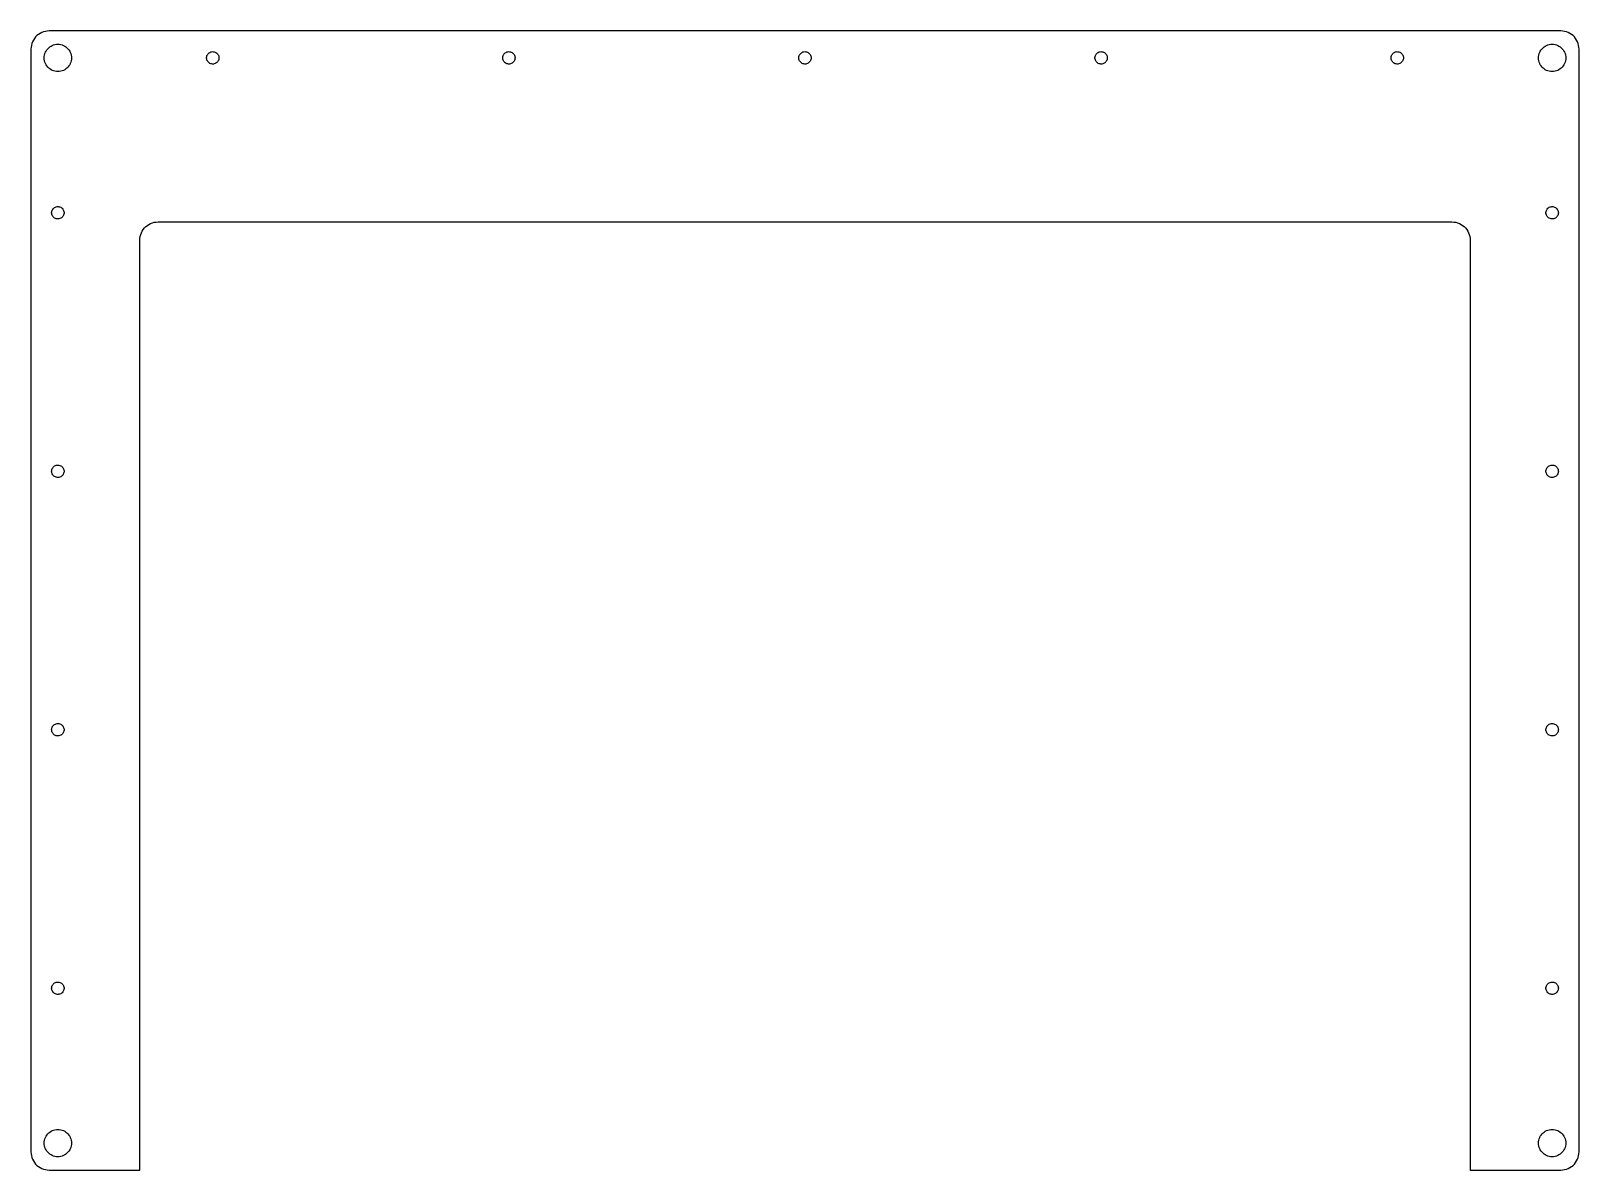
# Model space of a CAD drawing. Header units: metres. Extents: x -212 to 212, y -156 to 156.
import ezdxf

# ---------------------------------------------------------------- set-up
doc = ezdxf.new("R2010")
doc.units = ezdxf.units.M

msp = doc.modelspace()

# ---------------------------------------------------------------- linework, layer by layer
for p, q in [((-211.943, 153.259), (-212.13, 152.77)), ((-211.705, 153.725), (-211.943, 153.259)), ((-211.42, 154.164), (-211.705, 153.725)), ((-211.091, 154.571), (-211.42, 154.164)), ((-210.721, 154.941), (-211.091, 154.571)), ((-210.314, 155.27), (-210.721, 154.941)), ((-209.875, 155.555), (-210.314, 155.27)), ((-209.409, 155.793), (-209.875, 155.555)), ((-208.92, 155.98), (-209.409, 155.793)), ((-208.415, 156.116), (-208.92, 155.98)), ((-207.898, 156.198), (-208.415, 156.116)), ((-207.375, 156.225), (-207.898, 156.198)), ((207.375, 156.225), (-207.375, 156.225)), ((207.898, 156.198), (207.375, 156.225)), ((208.415, 156.116), (207.898, 156.198)), ((208.92, 155.98), (208.415, 156.116)), ((209.409, 155.793), (208.92, 155.98)), ((209.875, 155.555), (209.409, 155.793)), ((210.314, 155.27), (209.875, 155.555)), ((210.721, 154.941), (210.314, 155.27)), ((211.091, 154.571), (210.721, 154.941)), ((211.42, 154.164), (211.091, 154.571)), ((211.705, 153.725), (211.42, 154.164)), ((211.943, 153.259), (211.705, 153.725)), ((212.13, 152.77), (211.943, 153.259)), ((-212.348, 151.748), (-212.375, 151.225)), ((-212.375, 151.225), (-212.375, -151.225)), ((-212.266, 152.265), (-212.348, 151.748)), ((-212.13, 152.77), (-212.266, 152.265)), ((-208.75, 148.85), (-208.729, 149.242)), ((-208.729, 148.458), (-208.75, 148.85)), ((-208.729, 149.242), (-208.668, 149.63)), ((-208.668, 149.63), (-208.566, 150.009)), ((-208.566, 150.009), (-208.426, 150.375)), ((-208.426, 150.375), (-208.248, 150.725)), ((-208.248, 150.725), (-208.034, 151.054)), ((-208.034, 151.054), (-207.787, 151.359)), ((-207.787, 151.359), (-207.509, 151.637)), ((-207.509, 151.637), (-207.204, 151.884)), ((-207.204, 151.884), (-206.875, 152.098)), ((-206.875, 152.098), (-206.525, 152.276)), ((-206.525, 152.276), (-206.159, 152.416)), ((-206.159, 152.416), (-205.78, 152.518)), ((-205.78, 152.518), (-205.392, 152.579)), ((-205.392, 152.579), (-205, 152.6)), ((-205, 152.6), (-204.608, 152.579)), ((-204.608, 152.579), (-204.22, 152.518)), ((-204.22, 152.518), (-203.841, 152.416)), ((-203.841, 152.416), (-203.475, 152.276)), ((-203.475, 152.276), (-203.125, 152.098)), ((-203.125, 152.098), (-202.796, 151.884)), ((-202.796, 151.884), (-202.491, 151.637)), ((-202.491, 151.637), (-202.213, 151.359)), ((-202.213, 151.359), (-201.966, 151.054)), ((-201.966, 151.054), (-201.752, 150.725)), ((-201.752, 150.725), (-201.574, 150.375)), ((-201.574, 150.375), (-201.434, 150.009)), ((-201.434, 150.009), (-201.332, 149.63)), ((-201.332, 149.63), (-201.271, 149.242)), ((-201.271, 149.242), (-201.25, 148.85)), ((-201.25, 148.85), (-201.271, 148.458)), ((-164.195, 148.974), (-164.159, 149.22)), ((-164.195, 148.726), (-164.195, 148.974)), ((-164.159, 148.48), (-164.195, 148.726)), ((-164.159, 149.22), (-164.088, 149.457)), ((-164.088, 149.457), (-163.982, 149.682)), ((-163.982, 149.682), (-163.846, 149.889)), ((-163.846, 149.889), (-163.68, 150.074)), ((-163.68, 150.074), (-163.489, 150.233)), ((-163.489, 150.233), (-163.277, 150.362)), ((-163.277, 150.362), (-163.049, 150.459)), ((-163.049, 150.459), (-162.809, 150.522)), ((-162.809, 150.522), (-162.562, 150.549)), ((-162.562, 150.549), (-162.314, 150.54)), ((-162.314, 150.54), (-162.07, 150.495)), ((-162.07, 150.495), (-161.835, 150.415)), ((-161.835, 150.415), (-161.614, 150.301)), ((-161.614, 150.301), (-161.413, 150.157)), ((-161.413, 150.157), (-161.234, 149.984)), ((-161.234, 149.984), (-161.082, 149.788)), ((-161.082, 149.788), (-160.961, 149.572)), ((-160.961, 149.572), (-160.872, 149.34)), ((-160.872, 149.34), (-160.818, 149.098)), ((-160.818, 149.098), (-160.8, 148.85)), ((-160.8, 148.85), (-160.818, 148.602)), ((-82.9455, 148.974), (-82.9093, 149.22)), ((-82.9455, 148.726), (-82.9455, 148.974)), ((-82.9093, 148.48), (-82.9455, 148.726)), ((-82.9093, 149.22), (-82.8378, 149.457)), ((-82.8378, 149.457), (-82.7325, 149.682)), ((-82.7325, 149.682), (-82.5955, 149.889)), ((-82.5955, 149.889), (-82.4299, 150.074)), ((-82.4299, 150.074), (-82.2392, 150.233)), ((-82.2392, 150.233), (-82.0273, 150.362)), ((-82.0273, 150.362), (-81.7989, 150.459)), ((-81.7989, 150.459), (-81.5588, 150.522)), ((-81.5588, 150.522), (-81.3121, 150.549)), ((-81.3121, 150.549), (-81.0641, 150.54)), ((-81.0641, 150.54), (-80.82, 150.495)), ((-80.82, 150.495), (-80.5851, 150.415)), ((-80.5851, 150.415), (-80.3644, 150.301)), ((-80.3644, 150.301), (-80.1626, 150.157)), ((-80.1626, 150.157), (-79.9839, 149.984)), ((-79.9839, 149.984), (-79.8322, 149.788)), ((-79.8322, 149.788), (-79.7107, 149.572)), ((-79.7107, 149.572), (-79.6221, 149.34)), ((-79.6221, 149.34), (-79.5681, 149.098)), ((-79.5681, 149.098), (-79.55, 148.85)), ((-79.55, 148.85), (-79.5681, 148.602)), ((-1.69545, 148.974), (-1.65932, 149.22)), ((-1.69545, 148.726), (-1.69545, 148.974)), ((-1.65932, 148.48), (-1.69545, 148.726)), ((-1.65932, 149.22), (-1.58781, 149.457)), ((-1.58781, 149.457), (-1.48248, 149.682)), ((-1.48248, 149.682), (-1.34554, 149.889)), ((-1.34554, 149.889), (-1.17992, 150.074)), ((-1.17992, 150.074), (-0.98915, 150.233)), ((-0.98915, 150.233), (-0.7773, 150.362)), ((-0.7773, 150.362), (-0.54889, 150.459)), ((-0.54889, 150.459), (-0.30878, 150.522)), ((-0.30878, 150.522), (-0.06207, 150.549)), ((-0.06207, 150.549), (0.18593, 150.54)), ((0.18593, 150.54), (0.42998, 150.495)), ((0.42998, 150.495), (0.66487, 150.415)), ((0.66487, 150.415), (0.88559, 150.301)), ((0.88559, 150.301), (1.08743, 150.157)), ((1.08743, 150.157), (1.2661, 149.984)), ((1.2661, 149.984), (1.41779, 149.788)), ((1.41779, 149.788), (1.53926, 149.572)), ((1.53926, 149.572), (1.62791, 149.34)), ((1.62791, 149.34), (1.68187, 149.098)), ((1.68187, 149.098), (1.7, 148.85)), ((1.7, 148.85), (1.68187, 148.602)), ((79.5545, 148.974), (79.5907, 149.22)), ((79.5545, 148.726), (79.5545, 148.974)), ((79.5907, 148.48), (79.5545, 148.726)), ((79.5907, 149.22), (79.6622, 149.457)), ((79.6622, 149.457), (79.7675, 149.682)), ((79.7675, 149.682), (79.9044, 149.889)), ((79.9044, 149.889), (80.0701, 150.074)), ((80.0701, 150.074), (80.2608, 150.233)), ((80.2608, 150.233), (80.4727, 150.362)), ((80.4727, 150.362), (80.7011, 150.459)), ((80.7011, 150.459), (80.9412, 150.522)), ((80.9412, 150.522), (81.1879, 150.549)), ((81.1879, 150.549), (81.4359, 150.54)), ((81.4359, 150.54), (81.68, 150.495)), ((81.68, 150.495), (81.9149, 150.415)), ((81.9149, 150.415), (82.1356, 150.301)), ((82.1356, 150.301), (82.3374, 150.157)), ((82.3374, 150.157), (82.5161, 149.984)), ((82.5161, 149.984), (82.6678, 149.788)), ((82.6678, 149.788), (82.7893, 149.572)), ((82.7893, 149.572), (82.8779, 149.34)), ((82.8779, 149.34), (82.9319, 149.098)), ((82.9319, 149.098), (82.95, 148.85)), ((82.95, 148.85), (82.9319, 148.602)), ((160.805, 148.974), (160.841, 149.22)), ((160.805, 148.726), (160.805, 148.974)), ((160.841, 148.48), (160.805, 148.726)), ((160.841, 149.22), (160.912, 149.457)), ((160.912, 149.457), (161.018, 149.682)), ((161.018, 149.682), (161.154, 149.889)), ((161.154, 149.889), (161.32, 150.074)), ((161.32, 150.074), (161.511, 150.233)), ((161.511, 150.233), (161.723, 150.362)), ((161.723, 150.362), (161.951, 150.459)), ((161.951, 150.459), (162.191, 150.522)), ((162.191, 150.522), (162.438, 150.549)), ((162.438, 150.549), (162.686, 150.54)), ((162.686, 150.54), (162.93, 150.495)), ((162.93, 150.495), (163.165, 150.415)), ((163.165, 150.415), (163.386, 150.301)), ((163.386, 150.301), (163.587, 150.157)), ((163.587, 150.157), (163.766, 149.984)), ((163.766, 149.984), (163.918, 149.788)), ((163.918, 149.788), (164.039, 149.572)), ((164.039, 149.572), (164.128, 149.34)), ((164.128, 149.34), (164.182, 149.098)), ((164.182, 149.098), (164.2, 148.85)), ((164.2, 148.85), (164.182, 148.602)), ((201.25, 148.85), (201.271, 149.242)), ((201.271, 148.458), (201.25, 148.85)), ((201.271, 149.242), (201.332, 149.63)), ((201.332, 149.63), (201.434, 150.009)), ((201.434, 150.009), (201.574, 150.375)), ((201.574, 150.375), (201.752, 150.725)), ((201.752, 150.725), (201.966, 151.054)), ((201.966, 151.054), (202.213, 151.359)), ((202.213, 151.359), (202.491, 151.637)), ((202.491, 151.637), (202.796, 151.884)), ((202.796, 151.884), (203.125, 152.098)), ((203.125, 152.098), (203.475, 152.276)), ((203.475, 152.276), (203.841, 152.416)), ((203.841, 152.416), (204.22, 152.518)), ((204.22, 152.518), (204.608, 152.579)), ((204.608, 152.579), (205, 152.6)), ((205, 152.6), (205.392, 152.579)), ((205.392, 152.579), (205.78, 152.518)), ((205.78, 152.518), (206.159, 152.416)), ((206.159, 152.416), (206.525, 152.276)), ((206.525, 152.276), (206.875, 152.098)), ((206.875, 152.098), (207.204, 151.884)), ((207.204, 151.884), (207.509, 151.637)), ((207.509, 151.637), (207.787, 151.359)), ((207.787, 151.359), (208.034, 151.054)), ((208.034, 151.054), (208.248, 150.725)), ((208.248, 150.725), (208.426, 150.375)), ((208.426, 150.375), (208.566, 150.009)), ((208.566, 150.009), (208.668, 149.63)), ((208.668, 149.63), (208.729, 149.242)), ((208.729, 149.242), (208.75, 148.85)), ((208.75, 148.85), (208.729, 148.458)), ((212.266, 152.265), (212.13, 152.77)), ((212.348, 151.748), (212.266, 152.265)), ((212.375, 151.225), (212.348, 151.748)), ((212.375, -151.225), (212.375, 151.225)), ((-208.668, 148.07), (-208.729, 148.458)), ((-208.566, 147.691), (-208.668, 148.07)), ((-208.426, 147.325), (-208.566, 147.691)), ((-208.248, 146.975), (-208.426, 147.325)), ((-208.034, 146.646), (-208.248, 146.975)), ((-207.787, 146.341), (-208.034, 146.646)), ((-207.509, 146.063), (-207.787, 146.341)), ((-207.204, 145.816), (-207.509, 146.063)), ((-206.875, 145.602), (-207.204, 145.816)), ((-206.525, 145.424), (-206.875, 145.602)), ((-206.159, 145.284), (-206.525, 145.424)), ((-205.78, 145.182), (-206.159, 145.284)), ((-205.392, 145.121), (-205.78, 145.182)), ((-205, 145.1), (-205.392, 145.121)), ((-204.608, 145.121), (-205, 145.1)), ((-204.22, 145.182), (-204.608, 145.121)), ((-203.841, 145.284), (-204.22, 145.182)), ((-203.475, 145.424), (-203.841, 145.284)), ((-203.125, 145.602), (-203.475, 145.424)), ((-202.796, 145.816), (-203.125, 145.602)), ((-202.491, 146.063), (-202.796, 145.816)), ((-202.213, 146.341), (-202.491, 146.063)), ((-201.966, 146.646), (-202.213, 146.341)), ((-201.752, 146.975), (-201.966, 146.646)), ((-201.574, 147.325), (-201.752, 146.975)), ((-201.434, 147.691), (-201.574, 147.325)), ((-201.332, 148.07), (-201.434, 147.691)), ((-201.271, 148.458), (-201.332, 148.07)), ((-164.088, 148.243), (-164.159, 148.48)), ((-163.982, 148.018), (-164.088, 148.243)), ((-163.846, 147.811), (-163.982, 148.018)), ((-163.68, 147.626), (-163.846, 147.811)), ((-163.489, 147.467), (-163.68, 147.626)), ((-163.277, 147.338), (-163.489, 147.467)), ((-163.049, 147.241), (-163.277, 147.338)), ((-162.809, 147.178), (-163.049, 147.241)), ((-162.562, 147.151), (-162.809, 147.178)), ((-162.314, 147.16), (-162.562, 147.151)), ((-162.07, 147.205), (-162.314, 147.16)), ((-161.835, 147.285), (-162.07, 147.205)), ((-161.614, 147.399), (-161.835, 147.285)), ((-161.413, 147.543), (-161.614, 147.399)), ((-161.234, 147.716), (-161.413, 147.543)), ((-161.082, 147.912), (-161.234, 147.716)), ((-160.961, 148.128), (-161.082, 147.912)), ((-160.872, 148.36), (-160.961, 148.128)), ((-160.818, 148.602), (-160.872, 148.36)), ((-82.8378, 148.243), (-82.9093, 148.48)), ((-82.7325, 148.018), (-82.8378, 148.243)), ((-82.5955, 147.811), (-82.7325, 148.018)), ((-82.4299, 147.626), (-82.5955, 147.811)), ((-82.2392, 147.467), (-82.4299, 147.626)), ((-82.0273, 147.338), (-82.2392, 147.467)), ((-81.7989, 147.241), (-82.0273, 147.338)), ((-81.5588, 147.178), (-81.7989, 147.241)), ((-81.3121, 147.151), (-81.5588, 147.178)), ((-81.0641, 147.16), (-81.3121, 147.151)), ((-80.82, 147.205), (-81.0641, 147.16)), ((-80.5851, 147.285), (-80.82, 147.205)), ((-80.3644, 147.399), (-80.5851, 147.285)), ((-80.1626, 147.543), (-80.3644, 147.399)), ((-79.9839, 147.716), (-80.1626, 147.543)), ((-79.8322, 147.912), (-79.9839, 147.716)), ((-79.7107, 148.128), (-79.8322, 147.912)), ((-79.6221, 148.36), (-79.7107, 148.128)), ((-79.5681, 148.602), (-79.6221, 148.36)), ((-1.58781, 148.243), (-1.65932, 148.48)), ((-1.48248, 148.018), (-1.58781, 148.243)), ((-1.34554, 147.811), (-1.48248, 148.018)), ((-1.17992, 147.626), (-1.34554, 147.811)), ((-0.98915, 147.467), (-1.17992, 147.626)), ((-0.7773, 147.338), (-0.98915, 147.467)), ((-0.54889, 147.241), (-0.7773, 147.338)), ((-0.30878, 147.178), (-0.54889, 147.241)), ((-0.06207, 147.151), (-0.30878, 147.178)), ((0.18593, 147.16), (-0.06207, 147.151)), ((0.42998, 147.205), (0.18593, 147.16)), ((0.66487, 147.285), (0.42998, 147.205)), ((0.88559, 147.399), (0.66487, 147.285)), ((1.08743, 147.543), (0.88559, 147.399)), ((1.2661, 147.716), (1.08743, 147.543)), ((1.41779, 147.912), (1.2661, 147.716)), ((1.53926, 148.128), (1.41779, 147.912)), ((1.62791, 148.36), (1.53926, 148.128)), ((1.68187, 148.602), (1.62791, 148.36)), ((79.6622, 148.243), (79.5907, 148.48)), ((79.7675, 148.018), (79.6622, 148.243)), ((79.9044, 147.811), (79.7675, 148.018)), ((80.0701, 147.626), (79.9044, 147.811)), ((80.2608, 147.467), (80.0701, 147.626)), ((80.4727, 147.338), (80.2608, 147.467)), ((80.7011, 147.241), (80.4727, 147.338)), ((80.9412, 147.178), (80.7011, 147.241)), ((81.1879, 147.151), (80.9412, 147.178)), ((81.4359, 147.16), (81.1879, 147.151)), ((81.68, 147.205), (81.4359, 147.16)), ((81.9149, 147.285), (81.68, 147.205)), ((82.1356, 147.399), (81.9149, 147.285)), ((82.3374, 147.543), (82.1356, 147.399)), ((82.5161, 147.716), (82.3374, 147.543)), ((82.6678, 147.912), (82.5161, 147.716)), ((82.7893, 148.128), (82.6678, 147.912)), ((82.8779, 148.36), (82.7893, 148.128)), ((82.9319, 148.602), (82.8779, 148.36)), ((160.912, 148.243), (160.841, 148.48)), ((161.018, 148.018), (160.912, 148.243)), ((161.154, 147.811), (161.018, 148.018)), ((161.32, 147.626), (161.154, 147.811)), ((161.511, 147.467), (161.32, 147.626)), ((161.723, 147.338), (161.511, 147.467)), ((161.951, 147.241), (161.723, 147.338)), ((162.191, 147.178), (161.951, 147.241)), ((162.438, 147.151), (162.191, 147.178)), ((162.686, 147.16), (162.438, 147.151)), ((162.93, 147.205), (162.686, 147.16)), ((163.165, 147.285), (162.93, 147.205)), ((163.386, 147.399), (163.165, 147.285)), ((163.587, 147.543), (163.386, 147.399)), ((163.766, 147.716), (163.587, 147.543)), ((163.918, 147.912), (163.766, 147.716)), ((164.039, 148.128), (163.918, 147.912)), ((164.128, 148.36), (164.039, 148.128)), ((164.182, 148.602), (164.128, 148.36)), ((201.332, 148.07), (201.271, 148.458)), ((201.434, 147.691), (201.332, 148.07)), ((201.574, 147.325), (201.434, 147.691)), ((201.752, 146.975), (201.574, 147.325)), ((201.966, 146.646), (201.752, 146.975)), ((202.213, 146.341), (201.966, 146.646)), ((202.491, 146.063), (202.213, 146.341)), ((202.796, 145.816), (202.491, 146.063)), ((203.125, 145.602), (202.796, 145.816)), ((203.475, 145.424), (203.125, 145.602)), ((203.841, 145.284), (203.475, 145.424)), ((204.22, 145.182), (203.841, 145.284)), ((204.608, 145.121), (204.22, 145.182)), ((205, 145.1), (204.608, 145.121)), ((205.392, 145.121), (205, 145.1)), ((205.78, 145.182), (205.392, 145.121)), ((206.159, 145.284), (205.78, 145.182)), ((206.525, 145.424), (206.159, 145.284)), ((206.875, 145.602), (206.525, 145.424)), ((207.204, 145.816), (206.875, 145.602)), ((207.509, 146.063), (207.204, 145.816)), ((207.787, 146.341), (207.509, 146.063)), ((208.034, 146.646), (207.787, 146.341)), ((208.248, 146.975), (208.034, 146.646)), ((208.426, 147.325), (208.248, 146.975)), ((208.566, 147.691), (208.426, 147.325)), ((208.668, 148.07), (208.566, 147.691)), ((208.729, 148.458), (208.668, 148.07)), ((-206.7, 106.35), (-206.682, 106.598)), ((-206.682, 106.102), (-206.7, 106.35)), ((-206.682, 106.598), (-206.628, 106.84)), ((-206.628, 106.84), (-206.539, 107.072)), ((-206.539, 107.072), (-206.418, 107.288)), ((-206.418, 107.288), (-206.266, 107.484)), ((-206.266, 107.484), (-206.087, 107.657)), ((-206.087, 107.657), (-205.886, 107.801)), ((-205.886, 107.801), (-205.665, 107.915)), ((-205.665, 107.915), (-205.43, 107.995)), ((-205.43, 107.995), (-205.186, 108.04)), ((-205.186, 108.04), (-204.938, 108.049)), ((-204.938, 108.049), (-204.691, 108.022)), ((-204.691, 108.022), (-204.451, 107.959)), ((-204.451, 107.959), (-204.223, 107.862)), ((-204.223, 107.862), (-204.011, 107.733)), ((-204.011, 107.733), (-203.82, 107.574)), ((-203.82, 107.574), (-203.654, 107.389)), ((-203.654, 107.389), (-203.518, 107.182)), ((-203.518, 107.182), (-203.412, 106.957)), ((-203.412, 106.957), (-203.341, 106.72)), ((-203.341, 106.72), (-203.305, 106.474)), ((-203.305, 106.226), (-203.341, 105.98)), ((-203.305, 106.474), (-203.305, 106.226)), ((203.305, 106.474), (203.341, 106.72)), ((203.305, 106.226), (203.305, 106.474)), ((203.341, 105.98), (203.305, 106.226)), ((203.341, 106.72), (203.412, 106.957)), ((203.412, 106.957), (203.518, 107.182)), ((203.518, 107.182), (203.654, 107.389)), ((203.654, 107.389), (203.82, 107.574)), ((203.82, 107.574), (204.011, 107.733)), ((204.011, 107.733), (204.223, 107.862)), ((204.223, 107.862), (204.451, 107.959)), ((204.451, 107.959), (204.691, 108.022)), ((204.691, 108.022), (204.938, 108.049)), ((204.938, 108.049), (205.186, 108.04)), ((205.186, 108.04), (205.43, 107.995)), ((205.43, 107.995), (205.665, 107.915)), ((205.665, 107.915), (205.886, 107.801)), ((205.886, 107.801), (206.087, 107.657)), ((206.087, 107.657), (206.266, 107.484)), ((206.266, 107.484), (206.418, 107.288)), ((206.418, 107.288), (206.539, 107.072)), ((206.539, 107.072), (206.628, 106.84)), ((206.628, 106.84), (206.682, 106.598)), ((206.682, 106.598), (206.7, 106.35)), ((206.7, 106.35), (206.682, 106.102)), ((-206.628, 105.86), (-206.682, 106.102)), ((-206.539, 105.628), (-206.628, 105.86)), ((-206.418, 105.412), (-206.539, 105.628)), ((-206.266, 105.216), (-206.418, 105.412)), ((-206.087, 105.043), (-206.266, 105.216)), ((-205.886, 104.899), (-206.087, 105.043)), ((-205.665, 104.785), (-205.886, 104.899)), ((-205.43, 104.705), (-205.665, 104.785)), ((-205.186, 104.66), (-205.43, 104.705)), ((-204.938, 104.651), (-205.186, 104.66)), ((-204.691, 104.678), (-204.938, 104.651)), ((-204.451, 104.741), (-204.691, 104.678)), ((-204.223, 104.838), (-204.451, 104.741)), ((-204.011, 104.967), (-204.223, 104.838)), ((-203.82, 105.126), (-204.011, 104.967)), ((-203.654, 105.311), (-203.82, 105.126)), ((-203.518, 105.518), (-203.654, 105.311)), ((-203.412, 105.743), (-203.518, 105.518)), ((-203.341, 105.98), (-203.412, 105.743)), ((-181.545, 101.789), (-181.216, 102.196)), ((-181.216, 102.196), (-180.846, 102.566)), ((-180.846, 102.566), (-180.439, 102.895)), ((-180.439, 102.895), (-180, 103.18)), ((-180, 103.18), (-179.534, 103.418)), ((-179.534, 103.418), (-179.045, 103.605)), ((-179.045, 103.605), (-178.54, 103.741)), ((-178.54, 103.741), (-178.023, 103.823)), ((-178.023, 103.823), (-177.5, 103.85)), ((-177.5, 103.85), (177.5, 103.85)), ((177.5, 103.85), (178.023, 103.823)), ((178.023, 103.823), (178.54, 103.741)), ((178.54, 103.741), (179.045, 103.605)), ((179.045, 103.605), (179.534, 103.418)), ((179.534, 103.418), (180, 103.18)), ((180, 103.18), (180.439, 102.895)), ((180.439, 102.895), (180.846, 102.566)), ((180.846, 102.566), (181.216, 102.196)), ((181.216, 102.196), (181.545, 101.789)), ((203.412, 105.743), (203.341, 105.98)), ((203.518, 105.518), (203.412, 105.743)), ((203.654, 105.311), (203.518, 105.518)), ((203.82, 105.126), (203.654, 105.311)), ((204.011, 104.967), (203.82, 105.126)), ((204.223, 104.838), (204.011, 104.967)), ((204.451, 104.741), (204.223, 104.838)), ((204.691, 104.678), (204.451, 104.741)), ((204.938, 104.651), (204.691, 104.678)), ((205.186, 104.66), (204.938, 104.651)), ((205.43, 104.705), (205.186, 104.66)), ((205.665, 104.785), (205.43, 104.705)), ((205.886, 104.899), (205.665, 104.785)), ((206.087, 105.043), (205.886, 104.899)), ((206.266, 105.216), (206.087, 105.043)), ((206.418, 105.412), (206.266, 105.216)), ((206.539, 105.628), (206.418, 105.412)), ((206.628, 105.86), (206.539, 105.628)), ((206.682, 106.102), (206.628, 105.86)), ((-182.5, 98.85), (-182.473, 99.3726)), ((-182.5, -156.225), (-182.5, 98.85)), ((-182.473, 99.3726), (-182.391, 99.8896)), ((-182.391, 99.8896), (-182.255, 100.395)), ((-182.255, 100.395), (-182.068, 100.884)), ((-182.068, 100.884), (-181.83, 101.35)), ((-181.83, 101.35), (-181.545, 101.789)), ((181.545, 101.789), (181.83, 101.35)), ((181.83, 101.35), (182.068, 100.884)), ((182.068, 100.884), (182.255, 100.395)), ((182.255, 100.395), (182.391, 99.8896)), ((182.391, 99.8896), (182.473, 99.3726)), ((182.473, 99.3726), (182.5, 98.85)), ((182.5, 98.85), (182.5, -156.225)), ((-206.7, 35.45), (-206.682, 35.6975)), ((-206.682, 35.2025), (-206.7, 35.45)), ((-206.682, 35.6975), (-206.628, 35.9398)), ((-206.628, 34.9602), (-206.682, 35.2025)), ((-206.628, 35.9398), (-206.539, 36.1716)), ((-206.539, 34.7284), (-206.628, 34.9602)), ((-206.539, 36.1716), (-206.418, 36.388)), ((-206.418, 34.512), (-206.539, 34.7284)), ((-206.418, 36.388), (-206.266, 36.5844)), ((-206.266, 34.3156), (-206.418, 34.512)), ((-206.266, 36.5844), (-206.087, 36.7567)), ((-206.087, 34.1433), (-206.266, 34.3156)), ((-206.087, 36.7567), (-205.886, 36.9011)), ((-205.886, 33.9989), (-206.087, 34.1433)), ((-205.886, 36.9011), (-205.665, 37.0146)), ((-205.665, 33.8854), (-205.886, 33.9989)), ((-205.665, 37.0146), (-205.43, 37.0947)), ((-205.43, 37.0947), (-205.186, 37.1398)), ((-205.186, 37.1398), (-204.938, 37.1489)), ((-204.938, 37.1489), (-204.691, 37.1217)), ((-204.691, 37.1217), (-204.451, 37.0589)), ((-204.451, 37.0589), (-204.223, 36.9619)), ((-204.223, 36.9619), (-204.011, 36.8326)), ((-204.011, 34.0674), (-204.223, 33.9381)), ((-204.011, 36.8326), (-203.82, 36.6738)), ((-203.82, 34.2262), (-204.011, 34.0674)), ((-203.82, 36.6738), (-203.654, 36.489)), ((-203.654, 34.411), (-203.82, 34.2262)), ((-203.654, 36.489), (-203.518, 36.282)), ((-203.518, 34.618), (-203.654, 34.411)), ((-203.518, 36.282), (-203.412, 36.0573)), ((-203.412, 34.8427), (-203.518, 34.618)), ((-203.412, 36.0573), (-203.341, 35.8196)), ((-203.341, 35.0804), (-203.412, 34.8427)), ((-203.341, 35.8196), (-203.305, 35.5741)), ((-203.305, 35.3259), (-203.341, 35.0804)), ((-203.305, 35.5741), (-203.305, 35.3259)), ((203.305, 35.5741), (203.341, 35.8196)), ((203.305, 35.3259), (203.305, 35.5741)), ((203.341, 35.0804), (203.305, 35.3259)), ((203.341, 35.8196), (203.412, 36.0573)), ((203.412, 34.8427), (203.341, 35.0804)), ((203.412, 36.0573), (203.518, 36.282)), ((203.518, 34.618), (203.412, 34.8427)), ((203.518, 36.282), (203.654, 36.489)), ((203.654, 34.411), (203.518, 34.618)), ((203.654, 36.489), (203.82, 36.6738)), ((203.82, 34.2262), (203.654, 34.411)), ((203.82, 36.6738), (204.011, 36.8326)), ((204.011, 34.0674), (203.82, 34.2262)), ((204.011, 36.8326), (204.223, 36.9619)), ((204.223, 33.9381), (204.011, 34.0674)), ((204.223, 36.9619), (204.451, 37.0589)), ((204.451, 37.0589), (204.691, 37.1217)), ((204.691, 37.1217), (204.938, 37.1489)), ((204.938, 37.1489), (205.186, 37.1398)), ((205.186, 37.1398), (205.43, 37.0947)), ((205.43, 37.0947), (205.665, 37.0146)), ((205.665, 37.0146), (205.886, 36.9011)), ((205.886, 33.9989), (205.665, 33.8854)), ((205.886, 36.9011), (206.087, 36.7567)), ((206.087, 34.1433), (205.886, 33.9989)), ((206.087, 36.7567), (206.266, 36.5844)), ((206.266, 34.3156), (206.087, 34.1433)), ((206.266, 36.5844), (206.418, 36.388)), ((206.418, 34.512), (206.266, 34.3156)), ((206.418, 36.388), (206.539, 36.1716)), ((206.539, 34.7284), (206.418, 34.512)), ((206.539, 36.1716), (206.628, 35.9398)), ((206.628, 34.9602), (206.539, 34.7284)), ((206.628, 35.9398), (206.682, 35.6975)), ((206.682, 35.2025), (206.628, 34.9602)), ((206.682, 35.6975), (206.7, 35.45)), ((206.7, 35.45), (206.682, 35.2025)), ((-205.43, 33.8053), (-205.665, 33.8854)), ((-205.186, 33.7602), (-205.43, 33.8053)), ((-204.938, 33.7511), (-205.186, 33.7602)), ((-204.691, 33.7783), (-204.938, 33.7511)), ((-204.451, 33.841), (-204.691, 33.7783)), ((-204.223, 33.9381), (-204.451, 33.841)), ((204.451, 33.841), (204.223, 33.9381)), ((204.691, 33.7783), (204.451, 33.841)), ((204.938, 33.7511), (204.691, 33.7783)), ((205.186, 33.7602), (204.938, 33.7511)), ((205.43, 33.8053), (205.186, 33.7602)), ((205.665, 33.8854), (205.43, 33.8053)), ((-205.886, -33.9989), (-205.665, -33.8854)), ((-205.665, -33.8854), (-205.43, -33.8053)), ((-205.43, -33.8053), (-205.186, -33.7602)), ((-205.186, -33.7602), (-204.938, -33.7511)), ((-204.938, -33.7511), (-204.691, -33.7783)), ((-204.691, -33.7783), (-204.451, -33.841)), ((-204.451, -33.841), (-204.223, -33.9381)), ((-204.223, -33.9381), (-204.011, -34.0674)), ((204.011, -34.0674), (204.223, -33.9381)), ((204.223, -33.9381), (204.451, -33.841)), ((204.451, -33.841), (204.691, -33.7783)), ((204.691, -33.7783), (204.938, -33.7511)), ((204.938, -33.7511), (205.186, -33.7602)), ((205.186, -33.7602), (205.43, -33.8053)), ((205.43, -33.8053), (205.665, -33.8854)), ((205.665, -33.8854), (205.886, -33.9989)), ((-206.7, -35.45), (-206.682, -35.2025)), ((-206.682, -35.6975), (-206.7, -35.45)), ((-206.682, -35.2025), (-206.628, -34.9602)), ((-206.628, -35.9398), (-206.682, -35.6975)), ((-206.628, -34.9602), (-206.539, -34.7284)), ((-206.539, -36.1716), (-206.628, -35.9398)), ((-206.539, -34.7284), (-206.418, -34.512)), ((-206.418, -36.388), (-206.539, -36.1716)), ((-206.418, -34.512), (-206.266, -34.3156)), ((-206.266, -36.5844), (-206.418, -36.388)), ((-206.266, -34.3156), (-206.087, -34.1433)), ((-206.087, -36.7567), (-206.266, -36.5844)), ((-206.087, -34.1433), (-205.886, -33.9989)), ((-205.886, -36.9011), (-206.087, -36.7567)), ((-205.665, -37.0146), (-205.886, -36.9011)), ((-205.43, -37.0947), (-205.665, -37.0146)), ((-205.186, -37.1398), (-205.43, -37.0947)), ((-204.938, -37.1489), (-205.186, -37.1398)), ((-204.691, -37.1217), (-204.938, -37.1489)), ((-204.451, -37.0589), (-204.691, -37.1217)), ((-204.223, -36.9619), (-204.451, -37.0589)), ((-204.011, -36.8326), (-204.223, -36.9619)), ((-204.011, -34.0674), (-203.82, -34.2262)), ((-203.82, -36.6738), (-204.011, -36.8326)), ((-203.82, -34.2262), (-203.654, -34.411)), ((-203.654, -36.489), (-203.82, -36.6738)), ((-203.654, -34.411), (-203.518, -34.618)), ((-203.518, -36.282), (-203.654, -36.489)), ((-203.518, -34.618), (-203.412, -34.8427)), ((-203.412, -36.0573), (-203.518, -36.282)), ((-203.412, -34.8427), (-203.341, -35.0804)), ((-203.341, -35.8196), (-203.412, -36.0573)), ((-203.341, -35.0804), (-203.305, -35.3259)), ((-203.305, -35.5741), (-203.341, -35.8196)), ((-203.305, -35.3259), (-203.305, -35.5741)), ((203.305, -35.3259), (203.341, -35.0804)), ((203.305, -35.5741), (203.305, -35.3259)), ((203.341, -35.8196), (203.305, -35.5741)), ((203.341, -35.0804), (203.412, -34.8427)), ((203.412, -36.0573), (203.341, -35.8196)), ((203.412, -34.8427), (203.518, -34.618)), ((203.518, -36.282), (203.412, -36.0573)), ((203.518, -34.618), (203.654, -34.411)), ((203.654, -36.489), (203.518, -36.282)), ((203.654, -34.411), (203.82, -34.2262)), ((203.82, -36.6738), (203.654, -36.489)), ((203.82, -34.2262), (204.011, -34.0674)), ((204.011, -36.8326), (203.82, -36.6738)), ((204.223, -36.9619), (204.011, -36.8326)), ((204.451, -37.0589), (204.223, -36.9619)), ((204.691, -37.1217), (204.451, -37.0589)), ((204.938, -37.1489), (204.691, -37.1217)), ((205.186, -37.1398), (204.938, -37.1489)), ((205.43, -37.0947), (205.186, -37.1398)), ((205.665, -37.0146), (205.43, -37.0947)), ((205.886, -36.9011), (205.665, -37.0146)), ((205.886, -33.9989), (206.087, -34.1433)), ((206.087, -36.7567), (205.886, -36.9011)), ((206.087, -34.1433), (206.266, -34.3156)), ((206.266, -36.5844), (206.087, -36.7567)), ((206.266, -34.3156), (206.418, -34.512)), ((206.418, -36.388), (206.266, -36.5844)), ((206.418, -34.512), (206.539, -34.7284)), ((206.539, -36.1716), (206.418, -36.388)), ((206.539, -34.7284), (206.628, -34.9602)), ((206.628, -35.9398), (206.539, -36.1716)), ((206.628, -34.9602), (206.682, -35.2025)), ((206.682, -35.6975), (206.628, -35.9398)), ((206.682, -35.2025), (206.7, -35.45)), ((206.7, -35.45), (206.682, -35.6975)), ((-206.7, -106.35), (-206.682, -106.102)), ((-206.682, -106.102), (-206.628, -105.86)), ((-206.628, -105.86), (-206.539, -105.628)), ((-206.539, -105.628), (-206.418, -105.412)), ((-206.418, -105.412), (-206.266, -105.216)), ((-206.266, -105.216), (-206.087, -105.043)), ((-206.087, -105.043), (-205.886, -104.899)), ((-205.886, -104.899), (-205.665, -104.785)), ((-205.665, -104.785), (-205.43, -104.705)), ((-205.43, -104.705), (-205.186, -104.66)), ((-205.186, -104.66), (-204.938, -104.651)), ((-204.938, -104.651), (-204.691, -104.678)), ((-204.691, -104.678), (-204.451, -104.741)), ((-204.451, -104.741), (-204.223, -104.838)), ((-204.223, -104.838), (-204.011, -104.967)), ((-204.011, -104.967), (-203.82, -105.126)), ((-203.82, -105.126), (-203.654, -105.311)), ((-203.654, -105.311), (-203.518, -105.518)), ((-203.518, -105.518), (-203.412, -105.743)), ((-203.412, -105.743), (-203.341, -105.98)), ((-203.341, -105.98), (-203.305, -106.226)), ((203.305, -106.226), (203.341, -105.98)), ((203.341, -105.98), (203.412, -105.743)), ((203.412, -105.743), (203.518, -105.518)), ((203.518, -105.518), (203.654, -105.311)), ((203.654, -105.311), (203.82, -105.126)), ((203.82, -105.126), (204.011, -104.967)), ((204.011, -104.967), (204.223, -104.838)), ((204.223, -104.838), (204.451, -104.741)), ((204.451, -104.741), (204.691, -104.678)), ((204.691, -104.678), (204.938, -104.651)), ((204.938, -104.651), (205.186, -104.66)), ((205.186, -104.66), (205.43, -104.705)), ((205.43, -104.705), (205.665, -104.785)), ((205.665, -104.785), (205.886, -104.899)), ((205.886, -104.899), (206.087, -105.043)), ((206.087, -105.043), (206.266, -105.216)), ((206.266, -105.216), (206.418, -105.412)), ((206.418, -105.412), (206.539, -105.628)), ((206.539, -105.628), (206.628, -105.86)), ((206.628, -105.86), (206.682, -106.102)), ((206.682, -106.102), (206.7, -106.35)), ((-206.682, -106.598), (-206.7, -106.35)), ((-206.628, -106.84), (-206.682, -106.598)), ((-206.539, -107.072), (-206.628, -106.84)), ((-206.418, -107.288), (-206.539, -107.072)), ((-206.266, -107.484), (-206.418, -107.288)), ((-206.087, -107.657), (-206.266, -107.484)), ((-205.886, -107.801), (-206.087, -107.657)), ((-205.665, -107.915), (-205.886, -107.801)), ((-205.43, -107.995), (-205.665, -107.915)), ((-205.186, -108.04), (-205.43, -107.995)), ((-204.938, -108.049), (-205.186, -108.04)), ((-204.691, -108.022), (-204.938, -108.049)), ((-204.451, -107.959), (-204.691, -108.022)), ((-204.223, -107.862), (-204.451, -107.959)), ((-204.011, -107.733), (-204.223, -107.862)), ((-203.82, -107.574), (-204.011, -107.733)), ((-203.654, -107.389), (-203.82, -107.574)), ((-203.518, -107.182), (-203.654, -107.389)), ((-203.412, -106.957), (-203.518, -107.182)), ((-203.341, -106.72), (-203.412, -106.957)), ((-203.305, -106.474), (-203.341, -106.72)), ((-203.305, -106.226), (-203.305, -106.474)), ((203.305, -106.474), (203.305, -106.226)), ((203.341, -106.72), (203.305, -106.474)), ((203.412, -106.957), (203.341, -106.72)), ((203.518, -107.182), (203.412, -106.957)), ((203.654, -107.389), (203.518, -107.182)), ((203.82, -107.574), (203.654, -107.389)), ((204.011, -107.733), (203.82, -107.574)), ((204.223, -107.862), (204.011, -107.733)), ((204.451, -107.959), (204.223, -107.862)), ((204.691, -108.022), (204.451, -107.959)), ((204.938, -108.049), (204.691, -108.022)), ((205.186, -108.04), (204.938, -108.049)), ((205.43, -107.995), (205.186, -108.04)), ((205.665, -107.915), (205.43, -107.995)), ((205.886, -107.801), (205.665, -107.915)), ((206.087, -107.657), (205.886, -107.801)), ((206.266, -107.484), (206.087, -107.657)), ((206.418, -107.288), (206.266, -107.484)), ((206.539, -107.072), (206.418, -107.288)), ((206.628, -106.84), (206.539, -107.072)), ((206.682, -106.598), (206.628, -106.84)), ((206.7, -106.35), (206.682, -106.598)), ((-208.75, -148.85), (-208.729, -148.458)), ((-208.729, -148.458), (-208.668, -148.07)), ((-208.668, -148.07), (-208.566, -147.691)), ((-208.566, -147.691), (-208.426, -147.325)), ((-208.426, -147.325), (-208.248, -146.975)), ((-208.248, -146.975), (-208.034, -146.646)), ((-208.034, -146.646), (-207.787, -146.341)), ((-207.787, -146.341), (-207.509, -146.063)), ((-207.509, -146.063), (-207.204, -145.816)), ((-207.204, -145.816), (-206.875, -145.602)), ((-206.875, -145.602), (-206.525, -145.424)), ((-206.525, -145.424), (-206.159, -145.284)), ((-206.159, -145.284), (-205.78, -145.182)), ((-205.78, -145.182), (-205.392, -145.121)), ((-205.392, -145.121), (-205, -145.1)), ((-205, -145.1), (-204.608, -145.121)), ((-204.608, -145.121), (-204.22, -145.182)), ((-204.22, -145.182), (-203.841, -145.284)), ((-203.841, -145.284), (-203.475, -145.424)), ((-203.475, -145.424), (-203.125, -145.602)), ((-203.125, -145.602), (-202.796, -145.816)), ((-202.796, -145.816), (-202.491, -146.063)), ((-202.491, -146.063), (-202.213, -146.341)), ((-202.213, -146.341), (-201.966, -146.646)), ((-201.966, -146.646), (-201.752, -146.975)), ((-201.752, -146.975), (-201.574, -147.325)), ((-201.574, -147.325), (-201.434, -147.691)), ((-201.434, -147.691), (-201.332, -148.07)), ((-201.332, -148.07), (-201.271, -148.458)), ((-201.271, -148.458), (-201.25, -148.85)), ((201.25, -148.85), (201.271, -148.458)), ((201.271, -148.458), (201.332, -148.07)), ((201.332, -148.07), (201.434, -147.691)), ((201.434, -147.691), (201.574, -147.325)), ((201.574, -147.325), (201.752, -146.975)), ((201.752, -146.975), (201.966, -146.646)), ((201.966, -146.646), (202.213, -146.341)), ((202.213, -146.341), (202.491, -146.063)), ((202.491, -146.063), (202.796, -145.816)), ((202.796, -145.816), (203.125, -145.602)), ((203.125, -145.602), (203.475, -145.424)), ((203.475, -145.424), (203.841, -145.284)), ((203.841, -145.284), (204.22, -145.182)), ((204.22, -145.182), (204.608, -145.121)), ((204.608, -145.121), (205, -145.1)), ((205, -145.1), (205.392, -145.121)), ((205.392, -145.121), (205.78, -145.182)), ((205.78, -145.182), (206.159, -145.284)), ((206.159, -145.284), (206.525, -145.424)), ((206.525, -145.424), (206.875, -145.602)), ((206.875, -145.602), (207.204, -145.816)), ((207.204, -145.816), (207.509, -146.063)), ((207.509, -146.063), (207.787, -146.341)), ((207.787, -146.341), (208.034, -146.646)), ((208.034, -146.646), (208.248, -146.975)), ((208.248, -146.975), (208.426, -147.325)), ((208.426, -147.325), (208.566, -147.691)), ((208.566, -147.691), (208.668, -148.07)), ((208.668, -148.07), (208.729, -148.458)), ((208.729, -148.458), (208.75, -148.85)), ((-212.375, -151.225), (-212.348, -151.748)), ((-212.348, -151.748), (-212.266, -152.265)), ((-212.266, -152.265), (-212.13, -152.77)), ((-212.13, -152.77), (-211.943, -153.259)), ((-208.729, -149.242), (-208.75, -148.85)), ((-208.668, -149.63), (-208.729, -149.242)), ((-208.566, -150.009), (-208.668, -149.63)), ((-208.426, -150.375), (-208.566, -150.009)), ((-208.248, -150.725), (-208.426, -150.375)), ((-208.034, -151.054), (-208.248, -150.725)), ((-207.787, -151.359), (-208.034, -151.054)), ((-207.509, -151.637), (-207.787, -151.359)), ((-207.204, -151.884), (-207.509, -151.637)), ((-206.875, -152.098), (-207.204, -151.884)), ((-206.525, -152.276), (-206.875, -152.098)), ((-206.159, -152.416), (-206.525, -152.276)), ((-205.78, -152.518), (-206.159, -152.416)), ((-205.392, -152.579), (-205.78, -152.518)), ((-205, -152.6), (-205.392, -152.579)), ((-204.608, -152.579), (-205, -152.6)), ((-204.22, -152.518), (-204.608, -152.579)), ((-203.841, -152.416), (-204.22, -152.518)), ((-203.475, -152.276), (-203.841, -152.416)), ((-203.125, -152.098), (-203.475, -152.276)), ((-202.796, -151.884), (-203.125, -152.098)), ((-202.491, -151.637), (-202.796, -151.884)), ((-202.213, -151.359), (-202.491, -151.637)), ((-201.966, -151.054), (-202.213, -151.359)), ((-201.752, -150.725), (-201.966, -151.054)), ((-201.574, -150.375), (-201.752, -150.725)), ((-201.434, -150.009), (-201.574, -150.375)), ((-201.332, -149.63), (-201.434, -150.009)), ((-201.271, -149.242), (-201.332, -149.63)), ((-201.25, -148.85), (-201.271, -149.242)), ((201.271, -149.242), (201.25, -148.85)), ((201.332, -149.63), (201.271, -149.242)), ((201.434, -150.009), (201.332, -149.63)), ((201.574, -150.375), (201.434, -150.009)), ((201.752, -150.725), (201.574, -150.375)), ((201.966, -151.054), (201.752, -150.725)), ((202.213, -151.359), (201.966, -151.054)), ((202.491, -151.637), (202.213, -151.359)), ((202.796, -151.884), (202.491, -151.637)), ((203.125, -152.098), (202.796, -151.884)), ((203.475, -152.276), (203.125, -152.098)), ((203.841, -152.416), (203.475, -152.276)), ((204.22, -152.518), (203.841, -152.416)), ((204.608, -152.579), (204.22, -152.518)), ((205, -152.6), (204.608, -152.579)), ((205.392, -152.579), (205, -152.6)), ((205.78, -152.518), (205.392, -152.579)), ((206.159, -152.416), (205.78, -152.518)), ((206.525, -152.276), (206.159, -152.416)), ((206.875, -152.098), (206.525, -152.276)), ((207.204, -151.884), (206.875, -152.098)), ((207.509, -151.637), (207.204, -151.884)), ((207.787, -151.359), (207.509, -151.637)), ((208.034, -151.054), (207.787, -151.359)), ((208.248, -150.725), (208.034, -151.054)), ((208.426, -150.375), (208.248, -150.725)), ((208.566, -150.009), (208.426, -150.375)), ((208.668, -149.63), (208.566, -150.009)), ((208.729, -149.242), (208.668, -149.63)), ((208.75, -148.85), (208.729, -149.242)), ((211.943, -153.259), (212.13, -152.77)), ((212.13, -152.77), (212.266, -152.265)), ((212.266, -152.265), (212.348, -151.748)), ((212.348, -151.748), (212.375, -151.225)), ((-211.943, -153.259), (-211.705, -153.725)), ((-211.705, -153.725), (-211.42, -154.164)), ((-211.42, -154.164), (-211.091, -154.571)), ((-211.091, -154.571), (-210.721, -154.941)), ((-210.721, -154.941), (-210.314, -155.27)), ((-210.314, -155.27), (-209.875, -155.555)), ((-209.875, -155.555), (-209.409, -155.793)), ((-209.409, -155.793), (-208.92, -155.98)), ((-208.92, -155.98), (-208.415, -156.116)), ((-208.415, -156.116), (-207.898, -156.198)), ((-207.898, -156.198), (-207.375, -156.225)), ((-207.375, -156.225), (-182.5, -156.225)), ((182.5, -156.225), (207.375, -156.225)), ((207.375, -156.225), (207.898, -156.198)), ((207.898, -156.198), (208.415, -156.116)), ((208.415, -156.116), (208.92, -155.98)), ((208.92, -155.98), (209.409, -155.793)), ((209.409, -155.793), (209.875, -155.555)), ((209.875, -155.555), (210.314, -155.27)), ((210.314, -155.27), (210.721, -154.941)), ((210.721, -154.941), (211.091, -154.571)), ((211.091, -154.571), (211.42, -154.164)), ((211.42, -154.164), (211.705, -153.725)), ((211.705, -153.725), (211.943, -153.259))]:
    msp.add_line(p, q)

doc.saveas('drawing.dxf')
